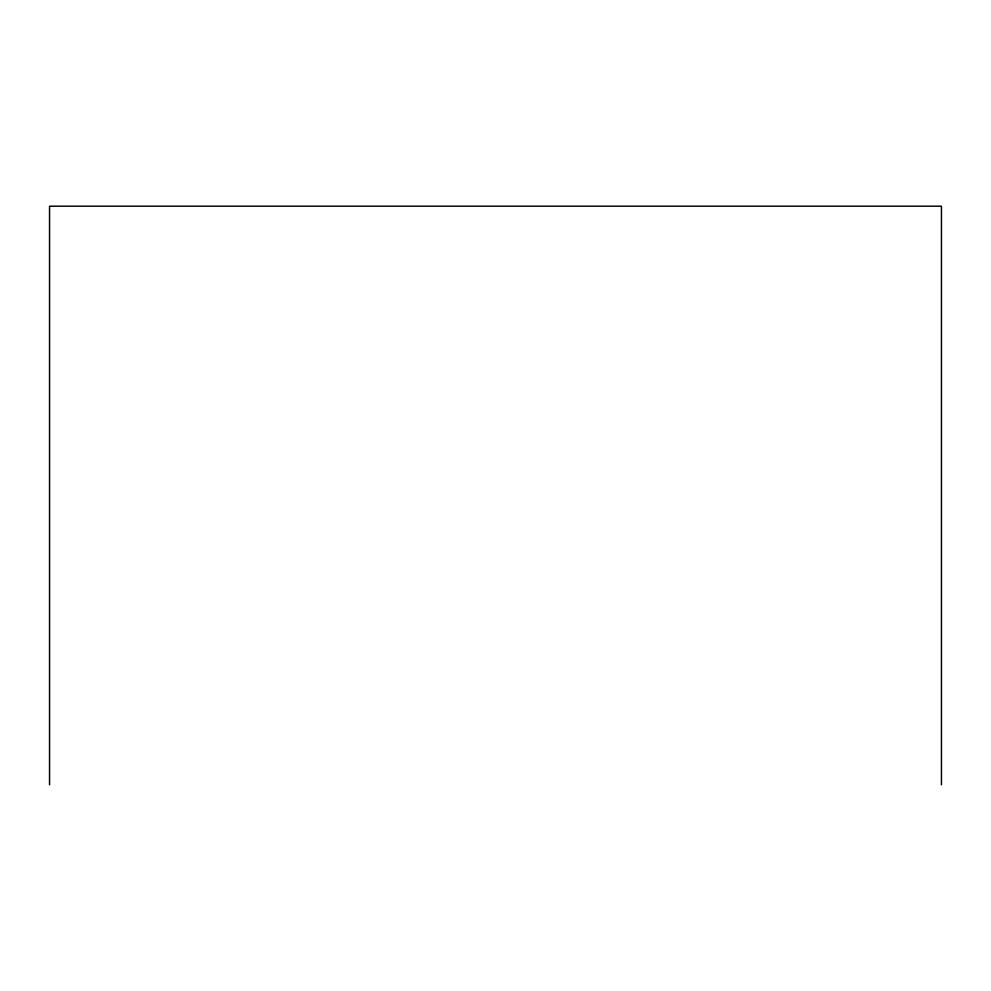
<?xml version="1.0" encoding="UTF-8"?>
<svg xmlns="http://www.w3.org/2000/svg" width="991" height="991" viewBox="0 0 991 991"><rect width="100%" height="100%" fill="white"/><g stroke="black" fill="none" stroke-linecap="round" stroke-linejoin="round"><path stroke-width="1.49" d="M941.45 784.798L941.45 206.202L49.55 206.202L49.55 784.798"/></g></svg>
